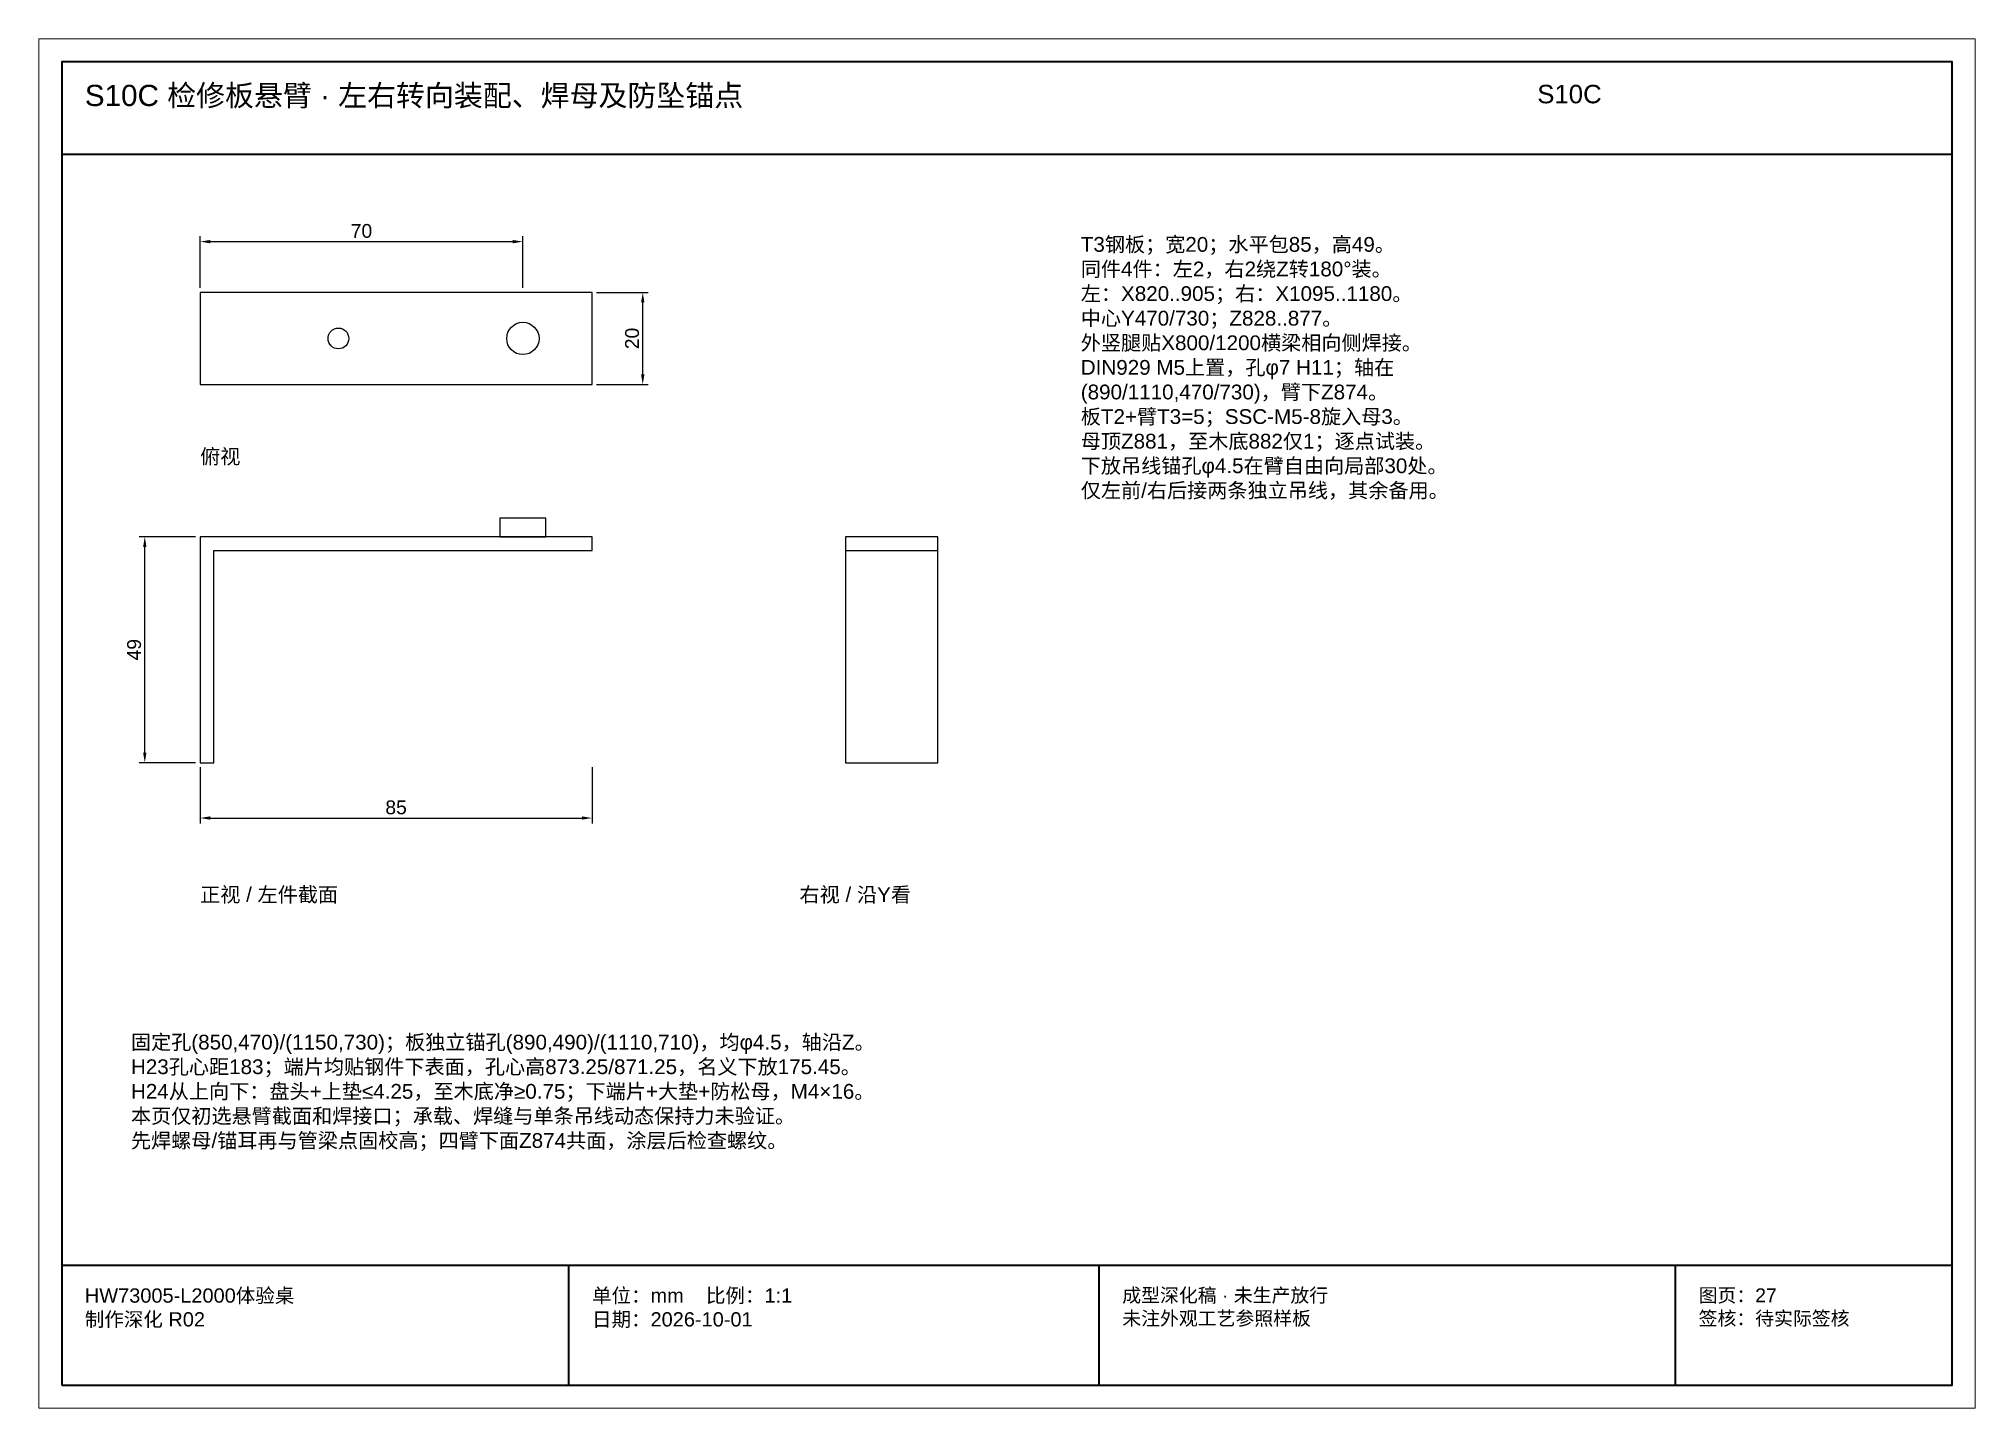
# Paper-space layout 'S10C' of a CAD drawing. Header units: millimetres. Extents: x 0 to 420, y 0 to 297.
# The model-space entities are those that its viewports show. They can reach past a viewport. Long polylines and large blocks are cut down to what shows.
import ezdxf

# ---------------------------------------------------------------- set-up
doc = ezdxf.new("R2010")
doc.units = ezdxf.units.MM
for name, color, linetype, lineweight in [('DIM', 7, 'Continuous', 13), ('FRAME', 7, 'Continuous', 35), ('NOTE', 7, 'Continuous', 18), ('OUTLINE', 7, 'Continuous', 25)]:
    doc.layers.add(name, color=color, linetype=linetype, lineweight=lineweight)
doc.styles.add('CN', font='Arial Unicode.ttf')
doc.dimstyles.new('D1', dxfattribs={"dimtxt": 3, "dimasz": 2.2, "dimexe": 1.2, "dimexo": 1, "dimgap": 0.8, "dimtad": 1, "dimdsep": 46, "dimtxsty": 'CN', "dimcen": 2.5, "dimclrd": 7, "dimclre": 7, "dimclrt": 7, "dimazin": 3, "dimtfac": 1, "dimtmove": 0, "dimatfit": 3})

msp = doc.modelspace()

# ---------------------------------------------------------------- linework, layer by layer
at = {"layer": 'FRAME'}
for p, q in [((312005, 272), (312415, 272)), ((312005, 31), (312415, 31)), ((312115, 5), (312115, 31)), ((312230, 5), (312230, 31)), ((312355, 5), (312355, 31))]:
    msp.add_line(p, q, dxfattribs=at)
msp.add_lwpolyline([(312005, 5), (312415, 5), (312415, 292), (312005, 292)], close=True, dxfattribs=at)
at = {"layer": 'OUTLINE'}
msp.add_line((312175, 186), (312195, 186), dxfattribs=at)
for points in [[(312035, 222), (312120, 222), (312120, 242), (312035, 242)], [(312035, 140), (312038, 140), (312038, 186), (312120, 186), (312120, 189), (312035, 189)], [(312100, 189), (312110, 189), (312110, 193), (312100, 193)], [(312175, 140), (312195, 140), (312195, 189), (312175, 189)]]:
    msp.add_lwpolyline(points, close=True, dxfattribs=at)
for centre, radius in [((312105, 232), 3.5), ((312065, 232), 2.25)]:
    msp.add_circle(centre, radius, dxfattribs=at)

# ---------------------------------------------------------------- texts
at = {"layer": 'NOTE', "attachment_point": 1, "style": 'CN'}
for s, insert, char_height, width in [('S10C 检修板悬臂 · 左右转向装配、焊母及防坠锚点', (312010, 287), 4.6, 310), ('S10C', (312325, 287), 4, 90), ('T3钢板；宽20；水平包85，高49。\\P同件4件：左2，右2绕Z转180°装。\\P左：X820..905；右：X1095..1180。\\P中心Y470/730；Z828..877。\\P外竖腿贴X800/1200横梁相向侧焊接。\\PDIN929 M5上置，孔φ7 H11；轴在\\P(890/1110,470/730)，臂下Z874。\\P板T2+臂T3=5；SSC-M5-8旋入母3。\\P母顶Z881，至木底882仅1；逐点试装。\\P下放吊线锚孔φ4.5在臂自由向局部30处。\\P仅左前/右后接两条独立吊线，其余备用。', (312226, 254), 3.2, 177), ('俯视', (312035, 208), 3.2, 150), ('正视 / 左件截面', (312035, 113), 3.2, 135), ('右视 / 沿Y看', (312165, 113), 3.2, 130), ('固定孔(850,470)/(1150,730)；板独立锚孔(890,490)/(1110,710)，均φ4.5，轴沿Z。\\PH23孔心距183；端片均贴钢件下表面，孔心高873.25/871.25，名义下放175.45。\\PH24从上向下：盘头+上垫≤4.25，至木底净≥0.75；下端片+大垫+防松母，M4×16。\\P本页仅初选悬臂截面和焊接口；承载、焊缝与单条吊线动态保持力未验证。\\P先焊螺母/锚耳再与管梁点固校高；四臂下面Z874共面，涂层后检查螺纹。', (312020, 81), 3.2, 382), ('HW73005-L2000体验桌\\P制作深化 R02', (312010, 26), 3.1, 100), ('单位：mm    比例：1:1\\P日期：2026-10-01', (312120, 26), 3.1, 105), ('成型深化稿 · 未生产放行\\P未注外观工艺参照样板', (312235, 26), 3, 115), ('图页：27\\P签核：待实际签核', (312360, 26), 3, 55)]:
    msp.add_mtext(s, dxfattribs=dict(at, insert=insert, char_height=char_height, width=width))

# ---------------------------------------------------------------- dimensions: what is measured, and where the dimension line sits
at = {"layer": 'DIM'}
for base, p1, p2 in [((312035, 253), (312035, 242), (312105, 242)), ((312035, 128), (312035, 140), (312120, 140))]:
    msp.add_linear_dim(base=base, p1=p1, p2=p2, dimstyle='D1', dxfattribs=at).render()
for base, p1, p2 in [((312131, 222), (312120, 222), (312120, 242)), ((312023, 140), (312035, 140), (312035, 189))]:
    msp.add_linear_dim(base=base, p1=p1, p2=p2, angle=90, dimstyle='D1', dxfattribs=at).render()

psp = doc.layouts.new('S10C')

# ---------------------------------------------------------------- viewports
at = {"layer": 'Defpoints'}
psp.add_viewport(center=(210, 148.5), size=(420, 297), view_center_point=(312210, 148.5), view_height=297, dxfattribs=at)

doc.saveas('drawing.dxf')
